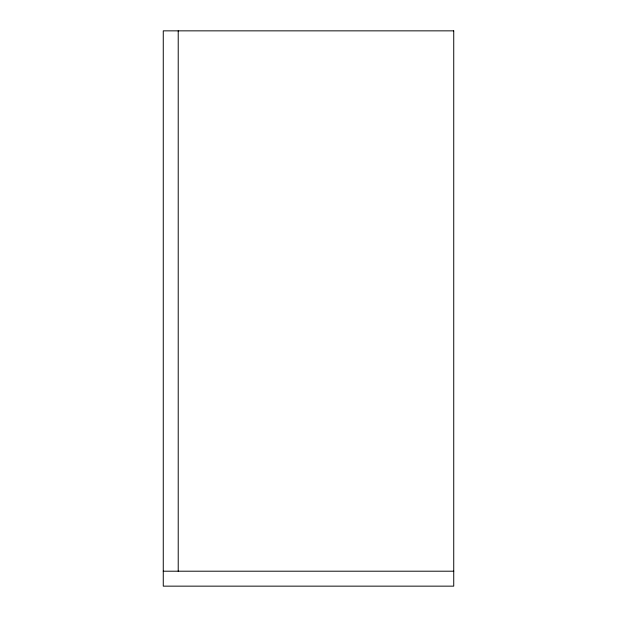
<?xml version="1.0" encoding="UTF-8"?>
<svg xmlns="http://www.w3.org/2000/svg" width="617" height="617" viewBox="0 0 617 617"><rect width="100%" height="100%" fill="white"/><g stroke="black" fill="none" stroke-linecap="round" stroke-linejoin="round"><path stroke-width="0.93" d="M163.266 571.203L453.734 571.203M178.22 30.85L178.22 571.203M453.734 30.85L163.266 30.85L163.266 586.15L453.734 586.15L453.734 30.85"/></g></svg>
